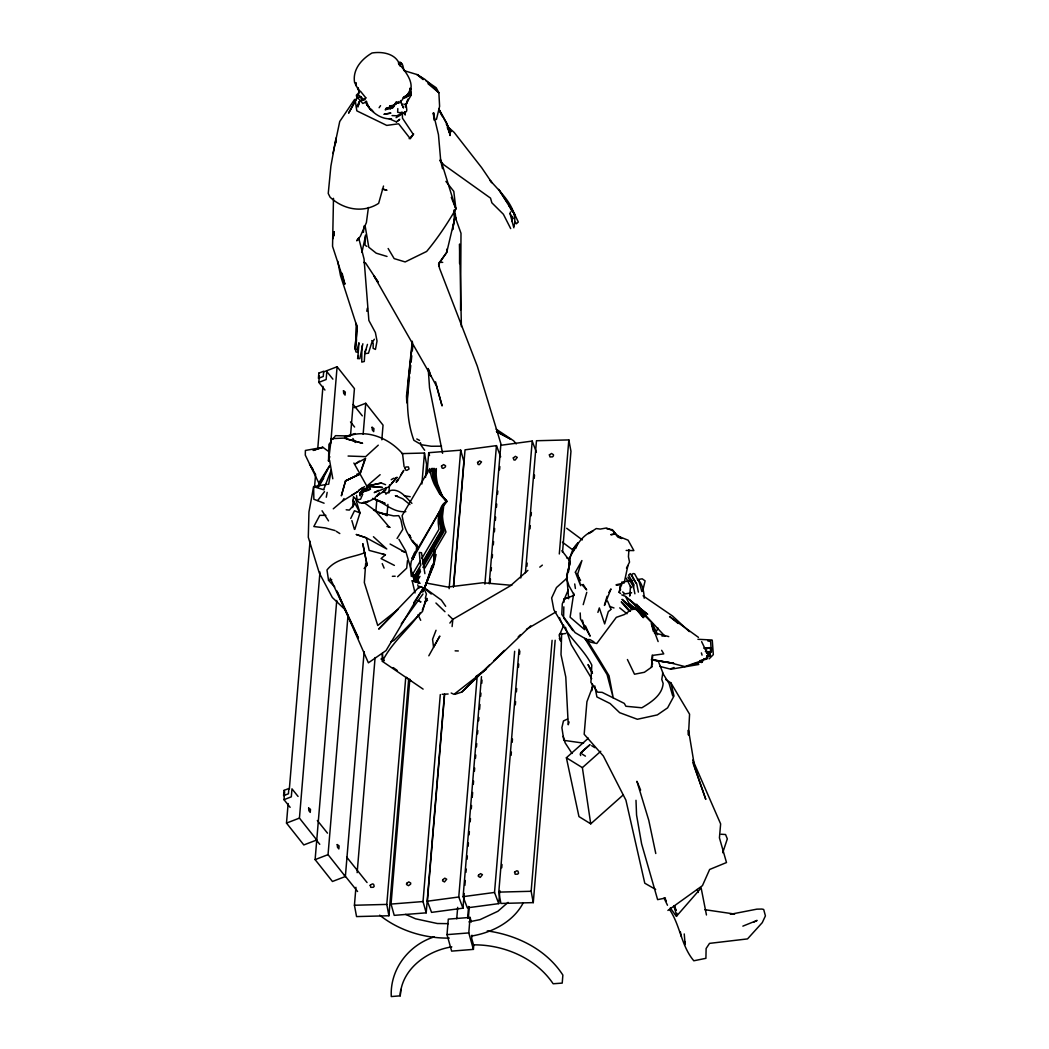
<?xml version="1.0" encoding="UTF-8"?>
<svg xmlns="http://www.w3.org/2000/svg" width="1049" height="1049" viewBox="0 0 1049 1049"><rect width="100%" height="100%" fill="white"/><g stroke="black" fill="none" stroke-linecap="round" stroke-linejoin="round"><path stroke-width="1.5" d="M459.554 263.574L459.593 244.037L461.403 326.606M410.172 89.217L409.766 92.102L404.835 97.137L409.333 93.584C415.325 82.281 404.94 71.201 398.423 62.888L399.564 65.34M403.891 69.968L402.724 65.195L401.531 63.333L399.407 62.402M446.73 249.229L446.717 252.403L438.613 264.164L439.583 268.4L477.295 366.14L501.238 444.907M460.55 310.045L460.996 233.284L454.558 215.255M685.167 941.727L685.128 944.572L684.236 933.951M512.122 221.523L512.2 216.5L512.974 218.703L510.155 213.721M434.588 550.843L434.325 562.172L424.832 587.034L433.486 563.195M563.615 616.156L563.837 606.846M563.956 602.192L564.034 599.097L574.236 595.334M329.792 456.617L328.521 461.062L328.953 444.37L330.828 441.878M561.648 633.386L561.005 654.681L565.791 677.064L568.243 724.754L569.096 721.948M434.653 550.122L434.142 562.88L425.055 586.902L431.913 565.739M333.49 198.34L332.546 246.318L344.911 284.213L342.118 273.264M409.818 92.338L409.923 88.273L411.064 95.289L405.557 104.808M365.524 235.081L365 245.138L366.835 246.436M434.037 561.7L434.666 549.506M357.893 357.224L358.942 342.774L357.447 349.147L357.906 352.333L355.965 351.953C353.251 342.63 359.44 332.913 356.162 323.367L356.476 340.256L355.585 349.946L354.89 346.865L355.152 348.648L356.752 325.885L340.519 275.651L337.739 261.24M651.783 662.68L651.521 667.23L644.388 672.278L634.501 674.219L627.42 659.519M651.953 659.651L652.216 655.101M676.972 913.325L676.815 915.816L674.009 906.546M574.209 595.137L568.991 585.827L566.552 578.432L568.912 567.103L569.515 557.858C575.468 547.578 580.949 535.698 592.79 531.096L588.541 533.6L596.265 528.552L600.238 529.089L606.479 527.988L613.39 530.991L615.435 533.875L621.624 538.517L618.149 536.209L628.102 540.183L633.884 550.594L626.174 550.437M628.928 549.584L628.443 556.77L629.531 562.094L626.476 568.125M365.695 563.261L364.331 582.562L377.732 625.479L398.135 609.299L378.676 629.112L419.6 586.483L423.468 587.912L386.045 650.564L368.396 662.824L336.873 591.02L358.483 638.08M352.648 507.532L353.434 496.675L359.309 502.694C364.724 504.149 369.943 500.832 374.572 498.354M290.127 807.337L283.991 799.679L284.659 791.707M324.954 390.044L318.817 382.387L319.355 376.001M319.971 572.059L299.437 818.115L316.759 839.987L303.817 844.943L286.495 823.085L288.134 803.534M289.354 788.861L310.032 541.179M314.516 487.405L315.605 474.371M317.781 448.29L322.948 386.373M330.723 443.334L337.109 366.744L324.18 371.713M364.147 651.639L345.37 876.518L332.441 881.475L315.12 859.616L336.742 600.448M350.484 435.938L354.431 388.602L337.109 366.744M345.37 876.518L328.049 854.647L348.045 615.107M363.138 434.234L365.734 403.275L354.234 407.694M375.844 511.506L376.788 500.098M381.823 439.806L383.042 425.133L365.734 403.275M408.638 679.477L388.917 915.751L356.555 916.577L354.431 905.248L355.926 887.323M357.145 872.65L375.096 657.553M386.937 515.78L387.894 504.385M388.838 492.978L389.52 484.822M388.917 915.751L386.793 904.408L405.701 677.903M413.857 580.136L414.263 575.245M416.309 550.804L416.846 544.287M421.882 483.995L424.465 453.037L401.819 453.614M416.938 580.071L417.2 576.806M425.501 477.413L426.589 464.379L424.465 453.037M444.422 694.477L426.196 912.84L394.227 915.357L391.054 904.068L409.818 679.201M417.987 581.434L418.263 578.169M426.956 473.886L428.726 452.696L460.695 450.178L463.868 461.455L453.391 586.929M434.155 936.875C408.559 945.07 389.861 969.355 391.277 996.55L400.22 995.842L400.757 989.456M426.196 912.84L423.022 901.55L440.292 694.595M449.129 588.686L460.695 450.178M464.196 893.512L462.976 908.172L431.559 912.381L427.363 901.209L444.632 694.254M453.614 586.706L465.035 449.824L496.452 445.628L500.661 456.8M473.794 944.743L473.414 949.384L451.634 951.115L447.005 934.633L448.303 919.134L470.07 917.416L471.342 921.914M456.735 918.78L457.692 907.346M462.976 908.172L458.767 897L476.993 678.651M484.887 584.136L496.452 445.628M499.822 890.588L498.734 903.635L467.316 907.831L463.107 896.659L481.478 676.671M489.227 583.795L500.793 445.287L532.21 441.078L536.406 452.25M464.877 885.369L465.284 880.478M465.966 872.322L466.241 869.07M467.054 859.288L467.329 856.036M468.142 846.255L468.418 843.003M469.1 834.847L469.375 831.595M470.188 821.813L470.463 818.548M471.276 808.779L471.552 805.514M472.22 797.371L472.64 792.48M473.309 784.337L473.584 781.072M474.397 771.303L474.673 768.038M475.485 758.257L475.761 755.005M476.443 746.862L476.718 743.597M477.531 733.815L477.806 730.563M478.619 720.781L478.895 717.529M479.577 709.373L479.983 704.482M480.665 696.339L480.927 693.087M481.753 683.305L482.016 680.04M490.185 582.274L490.46 579.009M491.129 570.866L491.404 567.614M492.217 557.832L492.492 554.567M493.305 544.798L493.581 541.533M494.394 531.764L494.669 528.499M495.351 520.356L495.626 517.091M496.439 507.323L496.715 504.058M497.528 494.276L497.803 491.024M499.573 469.834L499.835 466.582M467.631 917.914L468.575 906.48M468.339 918.347L469.296 906.913M473.414 949.384L468.785 932.915L470.07 917.416M471.958 935.197L471.683 938.383L473.505 944.847C503.94 944.598 535.79 958.078 553.151 983.765L562.225 983.097L562.867 975.072C546.241 949.371 516.921 935.065 487.261 930.896M498.734 903.635L494.525 892.45L514.653 651.285M520.776 577.96L532.21 441.078M555.17 640.27L533.272 902.625L500.911 903.451L498.786 892.122L519.058 649.318M525.444 572.728L536.472 440.737L568.833 439.911L570.958 451.254L562.513 552.285M501.724 867.785L501.999 864.52M511.112 755.346L511.374 752.081M512.2 742.312L512.463 739.047M515.321 704.823L515.597 701.571M516.41 691.789L516.685 688.537M518.455 667.348L518.731 664.096M519.543 654.314L519.819 651.049M526.886 566.316L527.162 563.064M530.02 528.84L530.283 525.575M531.109 515.806L531.371 512.541M534.229 478.331L534.505 475.066M533.272 902.625L531.148 891.283L552.102 640.336M559.301 553.977L568.833 439.911M591.951 690.622L592.501 684.105M412.506 342.053C409.451 374.847 402.226 408.389 413.87 440.318L421.462 444.737L431.205 446.258L441.524 446.192M402.514 99.97L402.619 98.881L409.333 93.584L407.13 95.551L410.723 88.667L410.316 92.024L407.471 95.367L405.019 96.39M363.426 232.367L364.069 225.981M452.106 626.568L452.853 619.277L449.877 623.067M412.27 341.227L406.501 396.102L406.815 402.868L409.556 376.893M409.897 373.641L410.762 365.524M411.103 362.272L411.785 355.781M412.296 350.904L412.821 346.039M407.497 560.586L406.697 568.178L397.597 576.753M328.521 461.062L331.235 438.652L343.902 438.089L362.587 443.294L346.917 439.072M368.422 207.466L366.389 222.624L360.292 236.418L356.686 240.811L359.007 237.835L358.679 239.657L358.64 237.717L364.042 258.985L368.868 320.443L375.385 332.533L377.024 341.004L375.45 349.422L373.129 348.294L373.182 343.495L371.766 340.571M573.724 593.341L570.105 617.205L584.647 629.675L582.483 620.156M510.391 211.99L510.102 213.839L513.826 227.803M400.22 995.842C401.387 969.171 427.192 950.63 451.817 946.88M568.912 567.103C569.633 558.081 571.233 549.007 578.156 542.674L575.691 548.575M568.466 571.928L569.043 568.742M569.607 565.555L570.184 562.369M326.291 497.226L327.17 492.387M328.639 484.35L331.287 469.847L323.853 489.07M423.114 689.114L382.4 661.381L382.216 653.54M397.807 108.585L397.65 112.256L403.747 113.515L406.435 111.496L406.815 110.093L406.147 104.952L403.799 104.113M333.005 153.508L339.732 121.5L354.654 99.393M407.34 101.622L407.943 99.17L405.648 106.093M366.783 311.238L367.399 308.118M624.129 583.087L627.892 565.66M333.975 233.298L332.874 238.752L334.211 231.79M438.692 266.341L439.505 262.342L446.717 252.403L454.401 219.792L453.955 210.075M362.862 343.77L359.846 358.653L357.565 358.601L358.076 356.227M334.198 232.157L333.202 236.93L333.936 233.77M651.678 666.521L651.521 667.23L652.766 655.363L663.755 653.881L661.644 650.301M361.892 252.442L365.524 235.92M630.501 592.37L629.662 596.094L630.515 586.26L631.052 587.689L626.227 578.169M620.903 585.093L619.185 592.344L620.602 593.498M619.172 592.475L621.113 584.306L621.834 584.817L616.222 585.067M642.683 591.007L645.096 580.871L642.224 578.825L637.464 579.599M412.86 559.169L414.316 554.2M436.423 119.494L439.597 106.369L438.888 92.745L436.187 87.749L425.986 80.707M425.317 598.336L426.418 594.036L424.176 589.014M570.092 562.225L566.683 575.377L568.676 598.756M702.266 660.385L707.144 658.864L708.009 656.661L706.869 656.53L706.2 659.074L703.709 659.113M656.949 630.646L657.749 627.695M414.106 556.94L414.761 554.515M633.268 587.715L634.042 584.883L628.6 575.062L630.292 573.606L636.717 583.834L638.382 592.121M358.732 104.336L359.532 101.399L356.555 106.985M358.011 106.959L359.532 101.399M426.117 598.428L422.498 611.462L393.886 640.454L390.897 641.686M383.514 186.04L378.65 203.349C362.993 213.511 343.272 209.551 330.081 197.173L328.245 193.475L330.894 166.057L336.021 138.062L336.073 142.821M367.452 344.387L364.816 353.513L364.278 361.485L361.774 362.102L361.866 346.078M583.218 604.644L586.771 592.344M607.069 596.304L604.434 605.43L610.977 588.935L608.892 592.436M706.869 656.53L706.121 659.087L703.722 659.152M365.039 351.861L365.708 349.619M385.599 489.988L382.649 492.44L385.599 489.988L386.32 487.562M354.864 529.207L359.991 512.922L355.519 498.537M597.904 612.406L599.32 607.935L604.657 623.919L608.315 611.58L610.584 609.823M357.355 475.381L360.03 473.964L364.75 459.528M414.447 554.292L413.083 559.314M722.722 852.732L727.324 838.872L725.567 834.519L721.083 834.243M513.971 226.518C518.94 208.62 500.924 192.924 490.106 180.415L491.915 182.749L481.661 167.656L454.178 132.436L448.015 126.929M370.507 489.398L366.927 486.146L382.439 487.47L366.822 486.159L360.03 473.964L345.514 480.966L341.345 495.836L345.501 481.032L360.03 473.964L365.616 458.361L355.506 463.789L359.322 461.101M318.188 485.569L319.67 481.596L329.57 465.704M405.255 107.077L407.405 101.373M593.039 685.653L586.916 701.742L584.175 734.274L603.345 756.001L625.912 800.151L644.781 883.206L655.651 889.447M436.03 630.279L432.568 639.313L433.565 647.259L439.819 636.074L428.818 655.795M702.332 661.932L702.869 660.568L700.011 660.529M422.288 610.072L427.009 598.415L424.609 603.018M394.162 105.398L393.218 107.588L385.153 109.752L387.933 108.611M568.165 590.141L562.29 603.857L561.818 614.478L575.062 632.599L586.719 639.549L598.848 658.864L609.023 675.74L613.232 697.887L607.083 674.546L584.804 638.369L590.535 642.158L596.776 643.509L616.314 617.35L624.312 614.557L632.875 608.604L632.757 606.676L628.928 603.306L625.532 596.343L621.769 594.875M563.759 625.243L559.196 635.615L560.691 640.965L559.301 638.369M408.533 94.58L408.9 93.885M365.799 97.819L365.157 99.209L362.718 100.14L365.799 97.819L360.332 91.066L356.28 95.354M350.733 518.442L354.483 510.745L359.991 512.922L353.264 500.163M438.613 264.164L439.505 262.342L442.73 262.355M357.578 96.692L348.596 113.174L357.67 97.019M423.835 589.656L422.642 591.99L433.539 566.054L436.096 554.554M393.165 107.221L394.817 104.061M318.227 486.71L327.354 469.703M318.24 486.762L329.688 465.835M575.377 572.216L581.92 560.546L577.737 573.855L580.622 585.683L575.377 572.216L580.582 580.359M523.031 903.189C513.092 922.019 491.784 932.758 471.355 936.075M370.258 488.047L369.064 490.119L363.282 491.693L361.656 494.184M320.496 483.668L323.761 478.029M429.356 472.693L431.834 468.457L432.581 474.489A79.803 51.598 30.9 0 0 435.427 484.323L441.563 495.967L446.782 501.435L443.727 505.657L442.521 516.187A80.262 51.899 30.9 0 0 443.976 525.811L445.969 532.04L424.845 568.06M430.693 471.25L432.345 468.444L432.975 474.463A79.842 51.624 30.9 0 0 435.676 484.271L439.977 493.371L446.782 501.435L443.255 505.33L441.039 515.452A80.393 51.978 30.9 0 0 441.655 524.893L443.124 531.056L423.612 564.296M432.004 471.198L433.617 468.444L433.998 474.397A80.012 51.716 30.9 0 0 436.305 484.166L440.252 493.266L446.782 501.435C442.18 504.425 441.799 510.732 441.537 515.715A80.367 51.965 30.9 0 0 442.429 525.208L444.068 531.397L422.944 567.417M432.857 471.289L434.509 468.47L434.719 474.371A80.091 51.755 30.9 0 0 436.751 484.1M433.919 472.693L436.332 468.575L436.174 474.371A80.235 51.886 30.8 0 0 437.603 483.995L442.206 495.692L446.782 501.435C441.799 503.651 439.964 509.316 438.928 514.246A80.498 52.044 30.9 0 0 438.272 523.281L438.954 529.312L421.882 558.396M420.256 561.176L411.313 576.412L410.644 570.381A80.471 52.044 30.8 0 1 411.274 561.333L439.57 511.479L411.942 558.579L414.971 551.892M420.911 564.939L413.594 577.409L412.939 574.406M422.537 562.172L441.236 530.309L440.121 524.198A80.471 52.03 30.8 0 1 440.069 514.928L442.953 505.094L446.782 501.435L441.944 495.784L436.725 484.1M419.823 567.929L414.132 577.632L413.424 574.616M422.262 563.772L441.773 530.532L440.567 524.395A80.445 52.004 30.9 0 1 440.357 515.085C440.96 510.142 441.983 504.044 446.782 501.435L439.439 493.62L434.43 484.586A79.475 51.388 30.9 0 1 430.89 474.699L429.736 468.575L402.095 515.662L403.262 521.786A79.488 51.375 30.9 0 0 406.802 531.673L411.811 540.72L417.358 547.185M420.361 569.843L415.483 578.156L414.657 575.127M420.505 571.574L416.44 578.497L415.522 575.468M417.253 576.085L418.341 579.14L419.967 576.373M397.453 481.085L403.786 470.385L400.954 474.699M409.136 93.453L406.16 97.505L403.419 97.623M397.964 479.524L396.194 482.396L397.099 481.032M333.267 508.831L342.459 501.055L344.033 498.537M397.073 538.465L402.829 529.273L400.862 519.688L398.712 515.662L393.703 515.898L379.41 512.725L387.029 515.203L373.523 510.194M413.726 602.834L423.468 587.912L419.6 586.483M382.4 661.381C391.736 642.381 408.454 629.623 420.4 612.577M404.704 97.662L408.467 94.908L410.382 90.594M394.136 104.533L393.034 106.172L385.927 108.532L393.034 106.172L396.26 103.536L393.257 105.608L389.664 105.923L393.965 105.28L393.257 105.608L399.184 101.438M408.926 93.558L407.655 95.446M379.122 107.719L380.538 105.661M408.415 94.816L407.471 95.8M401.269 623.945L422.957 593.996M332.69 439.4L335.496 435.663L349.671 435.991L345.436 436.974M317.703 500.504L324.508 491.601M375.214 497.396L378.728 493.791M377.102 495.862L379.358 493.148L377.102 495.862L385.232 490.303M394.345 478.672L396.981 477.4L388.864 486.92L374.231 492.597L378.374 490.394M364.134 568.558L367.098 565.123L362.823 543.841L367.098 565.123M391.461 483.458L396.981 477.4M361.957 490.801L359.951 492.964L360.213 495.941L360.423 493.214L367.045 488.073M406.291 96.167L404.088 96.823L407.261 95.879M409.176 138.691L413.686 134.049M709.163 658.824L713.32 654.615L712.284 640.441M454.833 694.346L461.783 692.065L477.911 676.29M482.514 671.793L489.424 665.027M494.027 660.529L504.399 650.38M518.219 636.874L520.514 634.619M530.768 625.82L461.783 692.065M378.269 445.169L365.695 456.643L348.084 456.04M567.43 577.789L556.481 587.545L551.643 597.969L553.859 609.744L563.51 626.174M623.381 794.775L590.731 823.845L578.956 816.581L566.381 757.758L588.41 738.155M581.802 752.644L580.215 754.047L580.648 755.568M590.731 823.845L582.379 767.645L600.736 751.294M356.424 534.479L366.403 537.862L369.169 550.397L385.416 554.751L381.075 558.606L394.398 565.398M527.896 570.407L510.365 585.827L452.853 619.316L448.343 614.976M508.083 902.376L497.882 911.279L480.075 919.619L468.929 921.874M400.849 114.865L396.089 117.672M385.586 484.69L381.351 483.012L366.822 486.159L380.131 474.699M392.024 107.26L390.136 108.886L392.156 107.772M402.2 114.013L404.953 111.823M399.761 119.271L396.43 121.907L399.171 120.019M539.789 567.129L542.346 565.123M402.134 113.318L396.771 115.796L392.064 115.574M385.757 494.079L390.687 490.434C399.761 488.454 406.317 497.724 411.903 503.376M667.898 910.453L702.437 885.658L709.635 869.477L726.498 862.54L719.43 837.836L720.637 823.911L692.786 760.014M362.718 487.562L358.889 490.276L364.593 486.644M475.735 676.631L486.277 669.183L453.994 694.333L451.188 693.009M383.934 660.909L381.272 659.008L382.793 657.933L382.479 653.291M575.311 547.486L572.964 548.968L575.39 547.578M342.459 501.055L358.64 491.089L351.795 495.194M526.48 629.308L556.272 611.737M391.251 479.681L393.65 478.265M374.349 339.233L371.503 343.416L368.461 353.238L365.17 353.539M753.667 922.228L757.09 920.406L742.862 926.136M409.7 91.945L410.657 91.512L410.539 93.295L408.336 96.285L403.183 97.478M391.369 107.575L389.835 108.126M389.913 107.745L390.621 107.418M345.527 480.73L360.03 473.964L353.88 463.042M567.588 719.024L563.444 720.951L561.897 727.678L563.837 740.345L583.546 743.138M366.626 101.74L362.797 103.458L356.463 96.364M363.282 491.693L366.35 490.46M703.132 660.227L684.853 666.574L670.416 662.863L651.468 659.624L673.891 663.322L651.416 659.926M671.019 668.672L674.061 667.479M318.817 382.387L326.147 379.528L326.816 371.556L332.9 379.148M283.991 799.679L291.32 796.834L291.976 788.848L298.073 796.44M286.495 823.085L299.437 818.115M315.12 859.616L328.049 854.647M390.031 107.693L392.837 106.841M346.026 436.935C365.799 428.28 389.205 438.062 402.567 453.811L404.088 466.713M564.034 599.097L568.61 597.471M364.882 552.692C351.743 557.884 336.532 557.871 326.986 569.974L328.534 580.32L334.71 586.955M362.561 489.398L367.294 487.89M394.712 103.589L395.381 103.379M344.518 436.777L355.257 433.565M363.282 99.865L364.318 99.563L362.587 99.589L363.282 99.865L360.908 96.678L357.578 95.013L358.732 94.79M730.353 914.308L756.88 909.155L761.928 909.05L763.698 909.47L765.416 915.882L762.269 922.635L747.517 938.907L709.517 943.379L706.121 948.506L705.911 958.327L693.809 960.779C681.142 945.831 680.408 925.559 669.564 909.535M364.436 490.289L367.989 489.477L362.757 491.011L359.951 492.964L363.819 489.752L367.216 489.254M705.361 648.925L710.396 647.771M328.534 580.32L331.707 579.599M616.301 584.739L623.027 583.218M366.862 486.146L381.351 483.012M665.459 898.049L657.618 899.636L641.595 843.829L636.559 815.047L635.996 800.308M698.621 663.047L692.51 663.938M396.81 102.317L395.998 102.461L399.184 102.92L395.814 102.238M327.301 484.31L313.638 486.631L308.944 511.951L308.301 537.272L319.289 572.964L332.349 597.524L345.646 610.19M621.598 582.195L632.704 580.385M623.762 594.101L631.642 592.816M698.818 664.463L670.849 669.236L659.978 666.443M708.547 656.32L710.396 656.018L710.239 652.898M705.216 648.702L710.383 647.876L710.54 651.914L705.531 651.481M356.975 499.783L360.581 499.232L362.692 494.276L361.643 493.541M559.327 634.435L565.765 633.465M427.363 901.209L458.767 897M463.107 896.659L494.525 892.45M706.475 652.832L709.216 652.504L709.452 655.782L706.777 655.73L709.452 655.782L709.281 652.504L706.751 652.701M391.054 904.068L423.022 901.55M447.005 934.633L468.785 932.915M704.653 647.994L711.065 647.561L710.566 641.424L707.839 640.965M661.958 636.061L665.118 635.878M442.101 694.294L448.12 694.005M392.365 576.321L395.171 576.216M498.786 892.122L531.148 891.283M354.431 905.248L386.793 904.408M356.988 473.978L360.03 473.964M703.761 648.164L711.419 648.151L711.458 652.163M325.885 515.347L319.775 515.334L313.835 526.532L325.256 527.922L335.011 530.532M448.343 923.658L437.315 923.513L415.548 918.793L405.622 914.387M449.247 938.094C424.53 938.462 399.079 930.712 379.699 915.174M401.111 112.243L402.488 112.269M585.394 639.523L590.01 639.615L593.957 641.87M455.122 650.852L458.308 650.957M697.926 639.287L711.93 640.008M511.807 585.342L482.973 582.746L447.857 587.047L426.589 583.113M346.183 509.788L349.317 510.102L354.562 504.241L352.923 500.321M705.452 651.416L710.54 651.914M359.125 97.177L361.512 97.491L360.777 96.77L361.839 100.783M734.628 914.046L704.823 909.68M425.999 600.303L427.52 600.513M404.416 495.797L410.198 496.715M606.794 528.762L612.406 529.693L617.861 536.904M405.819 511.676C392.483 512.751 384.275 502.143 372.552 498.419M382.387 554.121L385.416 554.751M363.688 262.434L365.524 262.893L378.086 281.958L373.969 275.992L430.628 375.214L436.489 386.084L442.088 405.911L435.532 381.797M382.295 189.108L386.937 190.275L383.882 189.345M615.448 534.544L613.626 531.607M668.764 636.612L654.274 632.796M386.937 526.48L390.097 527.385M404.035 70.624L417.056 74.558L425.068 79.488L438.888 92.745L427.966 83.645M387.015 256.454L376.224 253.189L368.776 247.236L365.078 225.574M409.923 504.582L402.75 498.773L395.473 495.744L397.492 496.374M323.997 489.857L313.638 486.631L313.861 499.258L324.089 503.205M412.191 580.779L419.823 583.192L412.191 580.779L415.024 592.934M356.332 534.584L366.403 537.862L386.753 548.968L373.431 536.734M395.473 495.744L397.283 496.361M401.767 551.079L404.835 552.115L390.097 544.038M566.578 557.793L569.541 558.815M609.482 606.374L613.98 607.961M381.272 659.008L384.196 660.109M372.919 498.59L385.075 503.363L374.677 498.931M417.935 600.723L420.951 601.929L417.935 600.566M396.325 121.854L388.969 118.655L391.526 118.812C380.472 119.652 370.087 111.443 365.406 101.805M496.452 431.454L510.679 439.151L496.557 431.716M416.794 438.967L419.548 440.41M419.062 581.631L413.726 578.628L405.661 550.909L398.935 539.343M591.702 745.721L594.901 747.688M582.221 754.152L585.421 756.132M566.381 757.758L582.379 767.645M336.204 531.279L339.797 533.548M665.735 679.529L670.875 682.86L689.573 714.199L688.485 735.087L688.131 730.353M496.164 429.159L513.669 440.816L516.239 443.897M424.176 587.65L441.38 600.094L445.694 606.309M643.063 595.819L672.579 616.051L689.35 631.616M423.442 78.95L417.056 74.558L423.114 79.606M622.608 591.911L624.037 592.934M372.343 110.604L369.969 108.598L373.523 111.745M393.218 667.584L397.204 670.442M698.437 637.346L669.564 616.497L678.139 623.46M328.206 451.175L322.908 447.333L305.39 450.454L305.298 455.135L319.447 484.31M383.764 491.601L386.412 493.528M363.531 502.156L375.398 510.824L389.415 527.306M566.696 528.276L582.326 539.907M562.382 542.176L573.777 550.659M637.582 579.087C642.657 584.057 643.916 591.413 644.217 598.232M634.553 604.158L647.653 614.321L626.502 597.169M619.736 607.882L627.014 613.77M406.396 677.3L411.326 681.299M642.211 613.075L637.464 609.167L645.764 615.999M622.031 599.399L633.019 609.141M426.392 589.944L431.218 594.036M617.245 535.987L619.369 537.849M624.116 601.942L631.249 608.643M435.938 603.018L444.96 611.711M628.928 603.306L635.379 609.587L632.757 606.676M622.359 599.504L632.77 609.653M439.767 160.602L444.068 164.981L490.512 198.117L491.863 202.811L503.376 214.245L510.693 228.59M629.387 599.635L639.431 609.875M621.506 601.982L630.423 611.318M636.73 604.198L640.821 610.295L664.882 636.166M561.936 550.686L569.843 560.979M581.802 584.503L586.64 589.866L583.178 584.437M621.296 601.982L628.351 610.177M353.198 404.468L362.325 415.863M350.51 421.921L354.601 427.022M317.349 820.502L327.498 833.155M346.773 857.217L367.058 882.537M315.67 839.213L319.761 844.314M344.295 874.932L357.578 891.506M416.033 545.074L417.568 547.001M445.917 181.398L453.784 191.351L455.909 208.961C447.11 223.962 437.761 238.097 426.641 251.458L405.163 261.935L394.162 258.605L388.143 248.508M371.123 110.014L366.599 104.271L369.182 107.772L366.049 100.979M415.548 580.949L413.726 578.628L415.417 580.818M414.185 542.936L417.476 547.067L412.244 540.51M424.675 450.257L421.187 445.445L420.4 442.652M563.575 617.704L572.806 630.606M670.324 907.896L676.343 916.406L701.138 887.939L706.449 914.977M414.303 542.884L417.502 547.04L412.349 540.471M627.945 577.199L633.53 586.994L634.907 593.813M313.035 469.388L309.534 464.091L315.133 473.728M446.323 124.293L450.991 131.768L448.762 128.135M572.033 753.457L565.083 742.744L563.208 736.359M322.043 510.758L328.521 520.894M447.294 125.657L449.562 129.237L438.836 108.978M662.496 672.842L669.144 683.581L672.724 695.92M591.702 678.651L571.259 644.755L565.45 627.263M644.532 616.812L642.08 612.734L652.19 623.132L657.539 634.697M507.716 203.401L498.695 189.358L514.771 214.599L511.125 207.951M352.884 438.482L355.218 442.481M438.784 109.122L447.071 123.703L450.139 135.544L448.841 127.965L449.864 133.328L447.267 127.572M359.361 91.774L354.562 82.412C352.412 69.496 361.643 59.046 372.015 53.001C382.819 51.244 397.02 53.801 400.102 66.153M515.479 222.218L516.357 223.817L518.298 222.021L513.853 212.606L508.477 204.673L512.318 211.767M664.764 898.101L666.325 900.96M638.671 606.361L640.821 610.295M439.308 110.591L442.088 116.046M592.501 673.301L588.043 664.542L591.793 671.793M409.136 534.623L410.631 537.678M417.987 614.74L420.688 620.3M701.624 641.66L708.245 655.35M664.03 898.101L667.479 905.248M409.333 534.57L410.775 537.626M330.173 578.143L358.312 638.172M358.784 89.598L357.919 87.71L359.387 92.928M585.46 625.912L590.141 636.179L580.49 618.923L580.189 612.944M697.034 889.526L698.346 892.463M635.773 582.942L631.59 574.734L633.137 573.541L634.619 573.816L639.261 582.247L641.844 591.531M607.502 600.985L611.095 609.364M640.624 790.081L636.927 781.295L648.78 820.344L655.782 853.519M382.229 563.628L384.104 568.112M451.306 197.422L455.909 208.961L440.593 159.291L438.469 134.718L433.237 112.912L434.234 120.294M658.038 660.555L662.837 672.724L661.788 679.464L663.138 683.424C662.26 695.199 651.049 702.292 641.831 707.787L625.899 706.265L624.299 703.407L602.165 692.366L597.589 692.156L590.902 682.401L591.806 665.118C583.231 647.823 566.027 635.904 559.51 617.586M658.129 641.568L651.363 623.473L653.33 631.288M674.205 905.72L675.858 910.283M692.746 762.321L705.78 799.364L694.7 767.252L688.577 730.419M428.11 368.514L430.693 375.935L428.989 370.153M417.292 576.019L418.341 579.14M417.725 584.844L418.905 588.371M454.768 215.478L456.171 219.713L454.558 210.272M674.52 905.759L675.989 910.296M701.401 652.898L702.056 655.14M351.874 520.592L354.457 529.443M428.726 452.696L429.526 455.515M670.875 682.86L673.996 695.998L667.597 707.852L657.343 714.907L637.372 719.273L619.671 712.691L610.072 703.512L596.907 696.942L594.77 685.889M440.357 159.238L442.521 168.692M680.355 931.814L681.404 936.587M651.914 661.106L652.544 664.122M442.586 453.325L429.552 387.907L428.228 368.855M329.57 460.236L332.795 478.777M409.962 88.601L410.277 95.643L409.962 88.601L411.064 95.289M404.73 111.955L405.202 115.023L404.927 111.679M355.191 100.232L356.817 110.853L386.753 125.408L398.62 123.782L410.303 138.743L413.293 134.403L402.475 118.183L402.383 115.193M574.721 583.965L575.39 588.463M424.897 573.659L421.501 552.731L419.338 552.469L420.308 564.205M620.09 586.824L620.549 589.984M356.529 495.43L357.04 499.154M433.893 112.912L434.509 119.402M355.886 83.094L356.057 85.756L355.926 82.687M284.03 790.395L283.584 795.666L288.423 793.778L288.855 788.52L284.03 790.395M318.857 373.103L318.424 378.374L323.249 376.486L323.695 371.215L318.857 373.103M308.629 808.045L308.878 810.68L310.229 812.398L310.491 809.356L308.629 808.045M343.469 390.752L343.705 393.388L345.069 395.093L345.318 392.051L343.469 390.752M337.253 844.576L337.49 847.212L338.853 848.929L339.102 845.887L337.253 844.576M372.08 427.284L372.329 429.92L373.68 431.624L373.942 428.582L372.08 427.284M370.192 885.264L370.795 887.349L373.339 887.284L374.205 886.313L373.588 884.241L372.356 883.914L370.192 885.264M405.032 467.972L405.635 470.044L406.868 470.372L409.031 469.021L408.428 466.936L405.884 467.002L405.032 467.972M406.645 883.35L406.553 884.517L408.467 885.658L410.605 884.202L410.697 883.035L408.782 881.894L406.645 883.35M441.485 466.058L442.075 468.103L443.294 468.365L445.432 466.897L445.537 465.743L443.609 464.602L441.485 466.058M442.704 879.757L442.612 880.911L444.501 881.947L446.69 879.219L444.815 878.183L442.704 879.757M477.544 462.465L478.134 464.458L479.327 464.655L481.53 461.927L479.642 460.891L477.544 462.465M478.462 875.207L478.37 876.374L480.245 877.397L482.448 874.669L480.56 873.633L478.462 875.207M513.302 457.915L513.879 459.908L515.085 460.105L517.275 457.377L515.4 456.341L513.302 457.915M514.548 872.139L515.164 874.223L517.695 874.158L518.56 873.201L517.957 871.116L516.711 870.788L514.548 872.139M549.388 454.846L549.991 456.931L552.535 456.866L553.4 455.895L553.492 454.742L551.551 453.496L549.388 454.846M455.345 214.35L452.657 229.495L455.345 214.35M401.177 100.455L400.823 101.753L403.354 107.732L400.823 101.753L401.177 100.455M702.227 660.319L701.624 662.404L700.194 662.207L700.116 661.119L702.227 660.319L701.624 662.404L700.247 662.142L700.221 661.172L702.214 660.398M582.824 750.848L580.543 753.116L590.023 744.685L582.824 750.848M391.251 107.641L391.251 107.641M368.186 501.317L362.469 503.232L368.186 501.317M320.522 447.923L313.1 450.427L322.908 447.333L320.522 447.923M615.553 533.954L611.003 534.662L615.553 533.954M390.674 113.108L384.196 114.249L390.674 113.108M400.954 62.848L400.049 62.206L401.741 64.199L400.954 62.848M639.628 612.8L634.566 607.292L643.352 617.691L639.628 612.8"/></g></svg>
